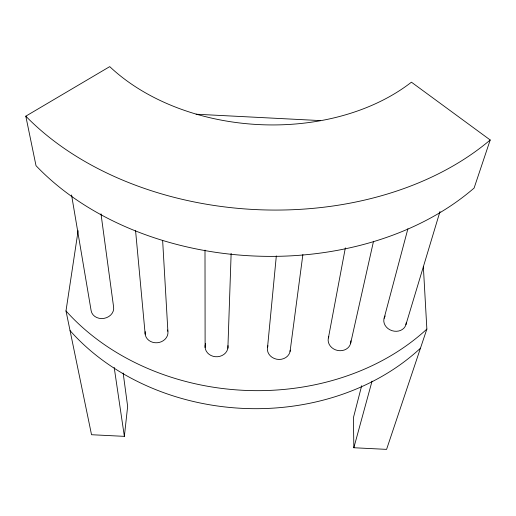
<?xml version="1.0" encoding="UTF-8"?>
<svg xmlns="http://www.w3.org/2000/svg" width="516" height="516" viewBox="0 0 516 516"><rect width="100%" height="100%" fill="white"/><g stroke="black" fill="none" stroke-linecap="round" stroke-linejoin="round"><path stroke-width="0.77" d="M227.885 348.248L231.142 253.382M267.572 347.023L276.324 255.942M78.122 230.678L65.99 310.935L91.532 434.724L124.362 436.355L127.646 406.415L123.156 373.029M290.069 351.48L302.886 254.478M328.408 337.89L345.352 247.867M350.622 343.372L373.513 241.288M361.671 385.742L353.428 417.657L353.841 447.746L386.581 449.372L426.867 329.079L423.333 266.308M384.117 318.262L407.917 228.704M353.841 447.746L372.055 381.118M405.918 324.661L440 211.483M490.2 139.984L474.101 188.05A276.215 201.666 3.4 0 1 36.017 165.694L25.8 116.171L109.727 66.629A195.035 136.637 3.4 0 0 411.433 82.186L490.2 139.984A291.482 205.381 3.4 0 1 25.8 116.171M196.106 114.217L320.61 120.609M71.556 194.964L91.145 310.735A11.384 9.694 -9.8 0 0 104.058 318.366A11.384 9.694 -9.8 0 0 113.572 306.794L100.988 213.824M114.191 367.437L124.362 436.355M135.573 230.684L145.177 334.22M162.637 240.404L167.887 331.246M205 250.099L205.116 347.532M420.463 348.203A224.434 183.393 3.3 0 1 70.053 330.621M426.867 329.079A230.697 186.07 3.4 0 1 65.99 310.935M290.25 350.171A11.475 10.12 7.4 0 1 276.653 359.207A11.475 10.12 7.4 0 1 267.959 345.752M350.854 340.779A11.442 9.939 13.2 0 1 337.819 350.493A11.442 9.939 13.2 0 1 328.821 336.664M167.603 329.969A11.455 9.985 -5.9 0 1 157.174 342.753A11.455 9.985 -5.9 0 1 145.222 331.614M227.969 345.61A11.481 10.133 0.3 0 1 215.404 356.711A11.481 10.133 0.3 0 1 205.587 343.598M406.221 322.784A11.358 9.636 16.8 0 1 391.967 330.659A11.358 9.636 16.8 0 1 385.194 315.986"/></g></svg>
